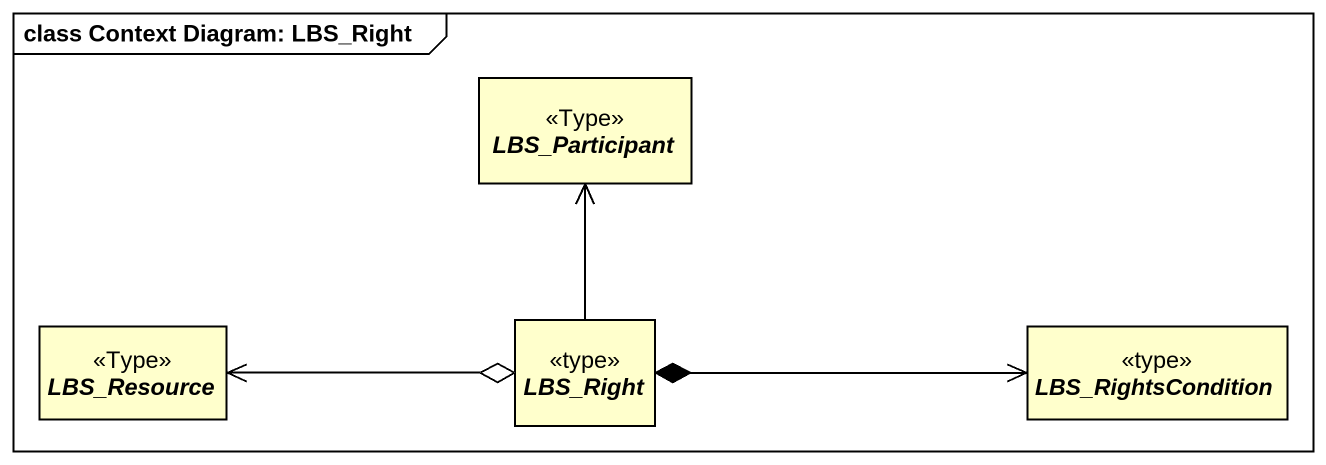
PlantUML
@startuml
mainframe class Context Diagram: LBS_Right
hide circle
hide empty members
abstract class LBS_Participant <<Type>>
abstract class LBS_Resource <<Type>>
abstract class LBS_Right <<type>>
abstract class LBS_RightsCondition <<type>>
LBS_Right -up-> LBS_Participant
LBS_Right o-left-> LBS_Resource
LBS_Right *-right-> LBS_RightsCondition
@enduml
